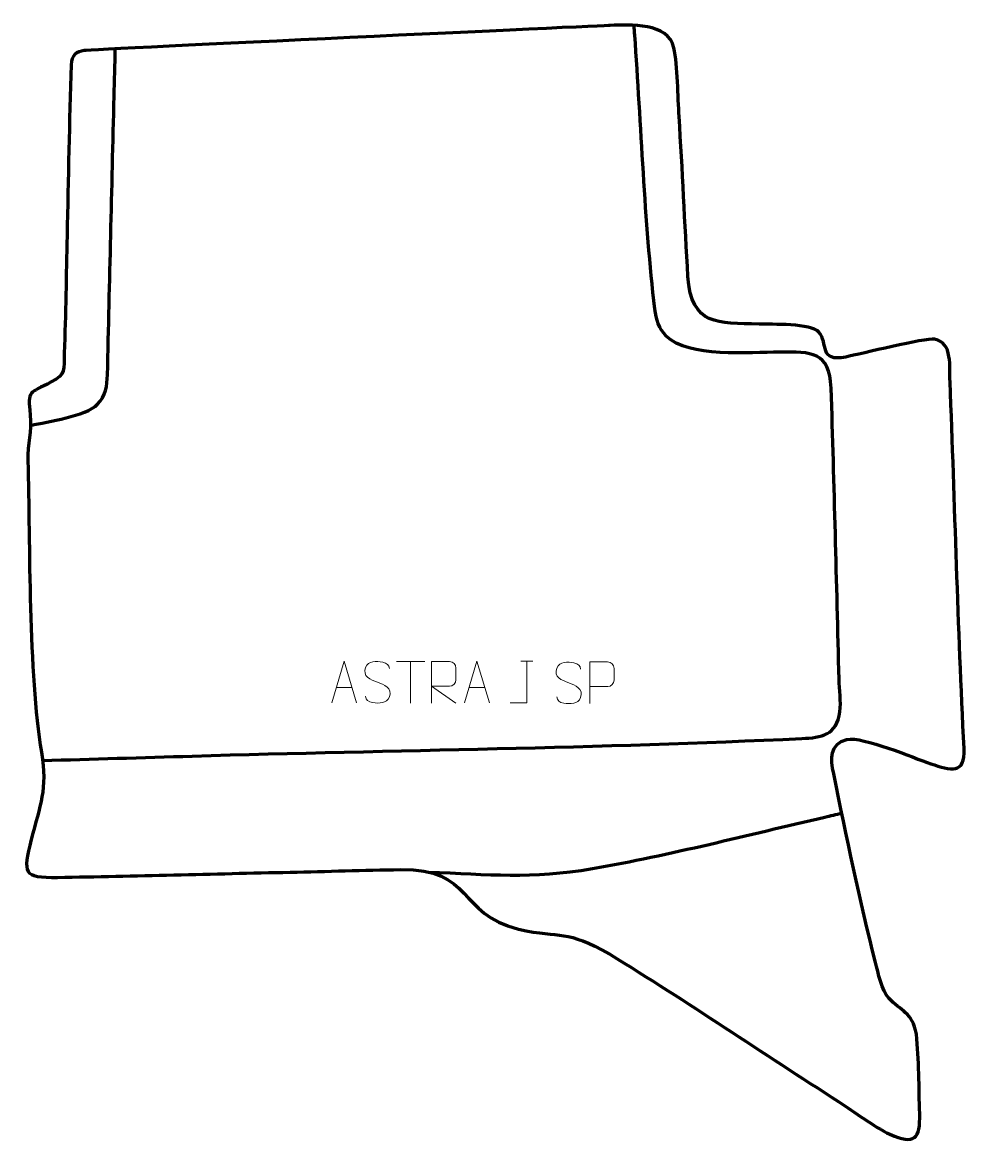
# Model space of a CAD drawing. Header units: millimetres. Extents: x 1040 to 1609, y 126 to 803.
import ezdxf

# ---------------------------------------------------------------- set-up
doc = ezdxf.new("R2010")
doc.units = ezdxf.units.MM
doc.header["$MEASUREMENT"] = 0
doc.layers.add('layer 1', color=7, linetype='Continuous')
doc.layers.add('layer 2', color=7, linetype='Continuous')

msp = doc.modelspace()

# ---------------------------------------------------------------- linework, layer by layer
at = {"layer": 'layer 1', "color": 142, "lineweight": 158}
for points, knots in [([(1052.2305, 358.3336), (1082.26, 359.2326), (1112.2895, 360.1316), (1142.3191, 361.0307), (1142.3191, 361.0307), (1264.222, 364.6791), (1388.2807, 365.7885), (1509.8365, 371.643), (1509.8365, 371.643), (1521.8709, 372.2227), (1530.9041, 373.5002), (1532.8096, 387.7036), (1532.8096, 387.7036), (1533.6393, 393.8884), (1532.6401, 401.08), (1532.3362, 407.3703), (1532.3362, 407.3703), (1530.8825, 465.8434), (1529.507, 524.3187), (1527.5663, 582.7783), (1527.5663, 582.7783), (1526.4141, 605.0931), (1515.9275, 604.5053), (1496.4851, 604.515), (1496.4851, 604.515), (1478.6222, 604.2931), (1441.4308, 600.8717), (1428.1997, 614.0777), (1428.1997, 614.0777), (1423.7599, 618.5091), (1422.05, 624.2985), (1421.3123, 630.4396), (1421.3123, 630.4396), (1415.0352, 682.687), (1413.0933, 742.2594), (1409.2112, 795.4514), (1409.2112, 795.4514), (1409.0656, 797.4455), (1408.9203, 799.4396), (1408.7749, 801.4337)], [0, 0, 0, 0, 0.09090909, 0.09090909, 0.09090909, 0.09090909, 0.18181818, 0.18181818, 0.18181818, 0.18181818, 0.27272727, 0.27272727, 0.27272727, 0.27272727, 0.36363636, 0.36363636, 0.36363636, 0.36363636, 0.45454545, 0.45454545, 0.45454545, 0.45454545, 0.54545455, 0.54545455, 0.54545455, 0.54545455, 0.63636364, 0.63636364, 0.63636364, 0.63636364, 0.72727273, 0.72727273, 0.72727273, 0.72727273, 0.81818182, 0.81818182, 0.81818182, 0.81818182, 1, 1, 1, 1]), ([(1045.0374, 560.3368), (1055.5425, 562.6264), (1077.9999, 565.7178), (1085.388, 573.0608), (1085.388, 573.0608), (1090.2314, 577.8747), (1091.1796, 584.2807), (1091.3333, 590.7825), (1091.3333, 590.7825), (1092.6543, 646.7338), (1093.9844, 702.6735), (1095.3587, 758.6293), (1095.3587, 758.6293), (1095.592, 768.1575), (1095.8259, 777.6857), (1096.0614, 787.2139)], [0, 0, 0, 0, 0.2, 0.2, 0.2, 0.2, 0.4, 0.4, 0.4, 0.4, 0.6, 0.6, 0.6, 0.6, 1, 1, 1, 1]), ([(1284.8225, 291.1165), (1321.2448, 289.848), (1346.8452, 286.8264), (1383.6783, 293.2715), (1383.6783, 293.2715), (1430.8104, 301.5188), (1477.2435, 313.5205), (1523.8422, 324.289), (1523.8422, 324.289), (1527.2319, 325.0681), (1530.6216, 325.8472), (1534.0113, 326.6264)], [0, 0, 0, 0, 0.25, 0.25, 0.25, 0.25, 0.5, 0.5, 0.5, 0.5, 1, 1, 1, 1])]:
    msp.add_open_spline(points, degree=3, knots=knots, dxfattribs=at)
at = {"layer": 'layer 1', "color": 250, "lineweight": 9}
for points, knots in [([(1226.5961, 393.1741), (1226.5961, 393.1741), (1233.9671, 418.1276), (1233.9671, 418.1276), (1233.9671, 418.1276), (1233.9671, 418.1276), (1241.537, 393.1741), (1241.537, 393.1741)], [0, 0, 0, 0, 0.33333333, 0.33333333, 0.33333333, 0.33333333, 1, 1, 1, 1]), ([(1254.0666, 405.6509), (1249.8183, 407.1213), (1244.9102, 408.9171), (1246.9153, 414.4374), (1246.9153, 414.4374), (1248.4188, 418.5773), (1253.6324, 418.1888), (1257.236, 417.5877), (1257.236, 417.5877), (1260.0966, 417.1105), (1260.9613, 415.8973), (1261.2719, 413.8132)], [0, 0, 0, 0, 0.25, 0.25, 0.25, 0.25, 0.5, 0.5, 0.5, 0.5, 1, 1, 1, 1]), ([(1286.7292, 393.0003), (1286.7292, 393.0003), (1286.7292, 417.9538), (1286.7292, 417.9538), (1286.7292, 417.9538), (1290.324, 417.9538), (1293.9195, 417.9538), (1297.5147, 417.9538), (1297.5147, 417.9538), (1299.84, 417.9161), (1301.3973, 416.4261), (1301.3932, 414.0597), (1301.3932, 414.0597), (1301.3928, 412.0242), (1301.3928, 408.9648), (1301.3932, 406.9288), (1301.3932, 406.9288), (1301.3867, 405.0533), (1299.5744, 403.1115), (1297.5649, 403.0924), (1297.5649, 403.0924), (1297.5649, 403.0924), (1286.7292, 403.0924), (1286.7292, 403.0924), (1286.7292, 403.0924), (1286.7292, 403.0924), (1301.3839, 393.0003), (1301.3839, 393.0003)], [0, 0, 0, 0, 0.125, 0.125, 0.125, 0.125, 0.25, 0.25, 0.25, 0.25, 0.375, 0.375, 0.375, 0.375, 0.5, 0.5, 0.5, 0.5, 0.625, 0.625, 0.625, 0.625, 0.75, 0.75, 0.75, 0.75, 1, 1, 1, 1]), ([(1306.5961, 393.1741), (1306.5961, 393.1741), (1313.9671, 418.1276), (1313.9671, 418.1276), (1313.9671, 418.1276), (1313.9671, 418.1276), (1321.537, 393.1741), (1321.537, 393.1741)], [0, 0, 0, 0, 0.33333333, 0.33333333, 0.33333333, 0.33333333, 1, 1, 1, 1]), ([(1334.0446, 393.174), (1334.0446, 393.174), (1344.0666, 393.174), (1344.0666, 393.174), (1344.0666, 393.174), (1344.0666, 393.174), (1344.0666, 418.1276), (1344.0666, 418.1276)], [0, 0, 0, 0, 0.33333333, 0.33333333, 0.33333333, 0.33333333, 1, 1, 1, 1]), ([(1369.3628, 405.2609), (1365.1145, 406.7313), (1360.2064, 408.5271), (1362.2115, 414.0474), (1362.2115, 414.0474), (1363.715, 418.1873), (1368.9286, 417.7988), (1372.5322, 417.1977), (1372.5322, 417.1977), (1375.3928, 416.7205), (1376.2575, 415.5073), (1376.5681, 413.4232)], [0, 0, 0, 0, 0.25, 0.25, 0.25, 0.25, 0.5, 0.5, 0.5, 0.5, 1, 1, 1, 1]), ([(1382.0307, 392.7841), (1382.0307, 392.7841), (1382.0307, 417.7377), (1382.0307, 417.7377), (1382.0307, 417.7377), (1385.6257, 417.7377), (1389.221, 417.7377), (1392.8164, 417.7377), (1392.8164, 417.7377), (1395.1416, 417.6998), (1396.699, 416.2097), (1396.6948, 413.8436), (1396.6948, 413.8436), (1396.6944, 411.8079), (1396.6944, 408.7486), (1396.6948, 406.7126), (1396.6948, 406.7126), (1396.6883, 404.8372), (1394.8761, 402.8953), (1392.8665, 402.8762), (1392.8665, 402.8762), (1392.8665, 402.8762), (1382.0307, 402.8762), (1382.0307, 402.8762)], [0, 0, 0, 0, 0.14285714, 0.14285714, 0.14285714, 0.14285714, 0.28571429, 0.28571429, 0.28571429, 0.28571429, 0.42857143, 0.42857143, 0.42857143, 0.42857143, 0.57142857, 0.57142857, 0.57142857, 0.57142857, 0.71428571, 0.71428571, 0.71428571, 0.71428571, 1, 1, 1, 1]), ([(1254.0666, 405.6508), (1258.0852, 404.0041), (1263.1147, 402.1158), (1261.2807, 396.7555), (1261.2807, 396.7555), (1259.8209, 392.4891), (1254.9101, 392.7458), (1251.184, 393.3005), (1251.184, 393.3005), (1248.434, 393.7103), (1247.2131, 394.9238), (1246.8351, 397.036)], [0, 0, 0, 0, 0.25, 0.25, 0.25, 0.25, 0.5, 0.5, 0.5, 0.5, 1, 1, 1, 1]), ([(1369.3628, 405.2608), (1373.3814, 403.6141), (1378.4109, 401.7258), (1376.5769, 396.3655), (1376.5769, 396.3655), (1375.1171, 392.0991), (1370.2063, 392.3558), (1366.4802, 392.9105), (1366.4802, 392.9105), (1363.7302, 393.3203), (1362.5093, 394.5338), (1362.1313, 396.646)], [0, 0, 0, 0, 0.25, 0.25, 0.25, 0.25, 0.5, 0.5, 0.5, 0.5, 1, 1, 1, 1])]:
    msp.add_open_spline(points, degree=3, knots=knots, dxfattribs=at)
for points in [[(1265.5676, 417.9303), (1265.5676, 417.9303), (1282.5548, 417.9303), (1282.5548, 417.9303)], [(1274.0614, 393.0003), (1274.0614, 393.0003), (1274.0614, 417.9538), (1274.0614, 417.9538)], [(1340.4825, 418.1276), (1340.4825, 418.1276), (1347.6507, 418.1276), (1347.6507, 418.1276)], [(1229.3187, 402.4235), (1229.3187, 402.4235), (1238.8144, 402.4235), (1238.8144, 402.4235)], [(1309.3187, 402.4235), (1309.3187, 402.4235), (1318.8144, 402.4235), (1318.8144, 402.4235)]]:
    msp.add_open_spline(points, degree=3, dxfattribs=at)
at = {"layer": 'layer 2', "color": 242, "lineweight": 158}
msp.add_open_spline([(1394.3229, 801.3398), (1406.2765, 801.7703), (1429.4824, 803.1222), (1432.7682, 787.8666), (1432.7682, 787.8666), (1435.1207, 776.9444), (1435.1862, 758.1641), (1435.9146, 746.3577), (1435.9146, 746.3577), (1437.9865, 714.2537), (1439.3709, 682.1137), (1441.2299, 649.9974), (1441.2299, 649.9974), (1443.4562, 620.1784), (1459.0666, 622.0551), (1484.1671, 621.2907), (1484.1671, 621.2907), (1491.6181, 621.1261), (1515.5376, 621.9057), (1520.1732, 616.5713), (1520.1732, 616.5713), (1526.0827, 609.7708), (1519.8357, 598.2365), (1536.4798, 601.5119), (1536.4798, 601.5119), (1545.4187, 603.3567), (1584.3275, 613.1784), (1589.9432, 612.2255), (1589.9432, 612.2255), (1600.9305, 610.3612), (1598.9046, 595.1362), (1599.2512, 586.5778), (1599.2512, 586.5778), (1602.2324, 512.9556), (1603.8742, 439.107), (1607.7585, 365.5564), (1607.7585, 365.5564), (1608.5983, 349.6536), (1599.5412, 352.5375), (1587.6948, 356.3838), (1587.6948, 356.3838), (1576.9667, 360.0558), (1546.7619, 372.9759), (1537.1062, 371.0952), (1537.1062, 371.0952), (1526.5001, 368.2834), (1527.275, 359.3113), (1529.1083, 350.275), (1529.1083, 350.275), (1536.9025, 312.7064), (1544.8085, 273.7484), (1554.3248, 236.6736), (1554.3248, 236.6736), (1555.9196, 230.4605), (1557.92, 219.9285), (1562.3407, 215.1043), (1562.3407, 215.1043), (1569.4604, 207.3348), (1576.7457, 206.5646), (1578.9777, 193.5293), (1578.9777, 193.5293), (1580.621, 178.0739), (1580.4572, 161.2437), (1580.9512, 145.5733), (1580.9512, 145.5733), (1581.428, 130.4505), (1577.8735, 126.3306), (1563.0186, 133.1693), (1563.0186, 133.1693), (1553.2762, 137.6544), (1541.4757, 146.6625), (1532.1766, 152.6999), (1532.1766, 152.6999), (1486.3359, 182.1742), (1440.5297, 213.1409), (1394.1644, 241.5976), (1394.1644, 241.5976), (1367.1474, 257.0508), (1365.5717, 250.8904), (1339.1138, 256.6831), (1339.1138, 256.6831), (1301.8735, 266.2965), (1312.1838, 293.2409), (1267.8256, 292.6388), (1267.8256, 292.6388), (1245.8346, 292.3403), (1223.5074, 291.523), (1201.4559, 291.0593), (1201.4559, 291.0593), (1154.7581, 290.0681), (1107.9506, 288.7359), (1061.2683, 287.9515), (1061.2683, 287.9515), (1040.0849, 287.5956), (1040.4948, 290.3657), (1045.3298, 310.6664), (1045.3298, 310.6664), (1050.7049, 331.833), (1055.2627, 340.7201), (1051.5087, 363.3124), (1051.5087, 363.3124), (1043.5717, 411.078), (1044.6958, 488.7585), (1043.3421, 538.8736), (1043.3421, 538.8736), (1043.055, 549.5022), (1045.9498, 556.0005), (1044.7681, 566.7564), (1044.7681, 566.7564), (1043.1072, 581.875), (1044.1033, 579.3913), (1057.4435, 586.4582), (1057.4435, 586.4582), (1066.4766, 591.2433), (1064.8866, 593.948), (1065.232, 603.7785), (1065.232, 603.7785), (1066.2545, 627.3209), (1066.4041, 650.9983), (1066.958, 674.5656), (1066.958, 674.5656), (1067.7751, 708.8908), (1068.3144, 743.3027), (1069.3726, 777.611), (1069.3726, 777.611), (1069.5566, 783.5771), (1072.9306, 785.531), (1077.197, 786.1737), (1077.197, 786.1737), (1081.4634, 786.8164), (1394.3229, 801.3398), (1394.3229, 801.3398)], degree=3, knots=[0, 0, 0, 0, 0.02941176, 0.02941176, 0.02941176, 0.02941176, 0.05882353, 0.05882353, 0.05882353, 0.05882353, 0.08823529, 0.08823529, 0.08823529, 0.08823529, 0.11764706, 0.11764706, 0.11764706, 0.11764706, 0.14705882, 0.14705882, 0.14705882, 0.14705882, 0.17647059, 0.17647059, 0.17647059, 0.17647059, 0.20588235, 0.20588235, 0.20588235, 0.20588235, 0.23529412, 0.23529412, 0.23529412, 0.23529412, 0.26470588, 0.26470588, 0.26470588, 0.26470588, 0.29411765, 0.29411765, 0.29411765, 0.29411765, 0.32352941, 0.32352941, 0.32352941, 0.32352941, 0.35294118, 0.35294118, 0.35294118, 0.35294118, 0.38235294, 0.38235294, 0.38235294, 0.38235294, 0.41176471, 0.41176471, 0.41176471, 0.41176471, 0.44117647, 0.44117647, 0.44117647, 0.44117647, 0.47058824, 0.47058824, 0.47058824, 0.47058824, 0.5, 0.5, 0.5, 0.5, 0.52941176, 0.52941176, 0.52941176, 0.52941176, 0.55882353, 0.55882353, 0.55882353, 0.55882353, 0.58823529, 0.58823529, 0.58823529, 0.58823529, 0.61764706, 0.61764706, 0.61764706, 0.61764706, 0.64705882, 0.64705882, 0.64705882, 0.64705882, 0.67647059, 0.67647059, 0.67647059, 0.67647059, 0.70588235, 0.70588235, 0.70588235, 0.70588235, 0.73529412, 0.73529412, 0.73529412, 0.73529412, 0.76470588, 0.76470588, 0.76470588, 0.76470588, 0.79411765, 0.79411765, 0.79411765, 0.79411765, 0.82352941, 0.82352941, 0.82352941, 0.82352941, 0.85294118, 0.85294118, 0.85294118, 0.85294118, 0.88235294, 0.88235294, 0.88235294, 0.88235294, 0.91176471, 0.91176471, 0.91176471, 0.91176471, 0.94117647, 0.94117647, 0.94117647, 0.94117647, 1, 1, 1, 1], dxfattribs=at)

doc.saveas('drawing.dxf')
